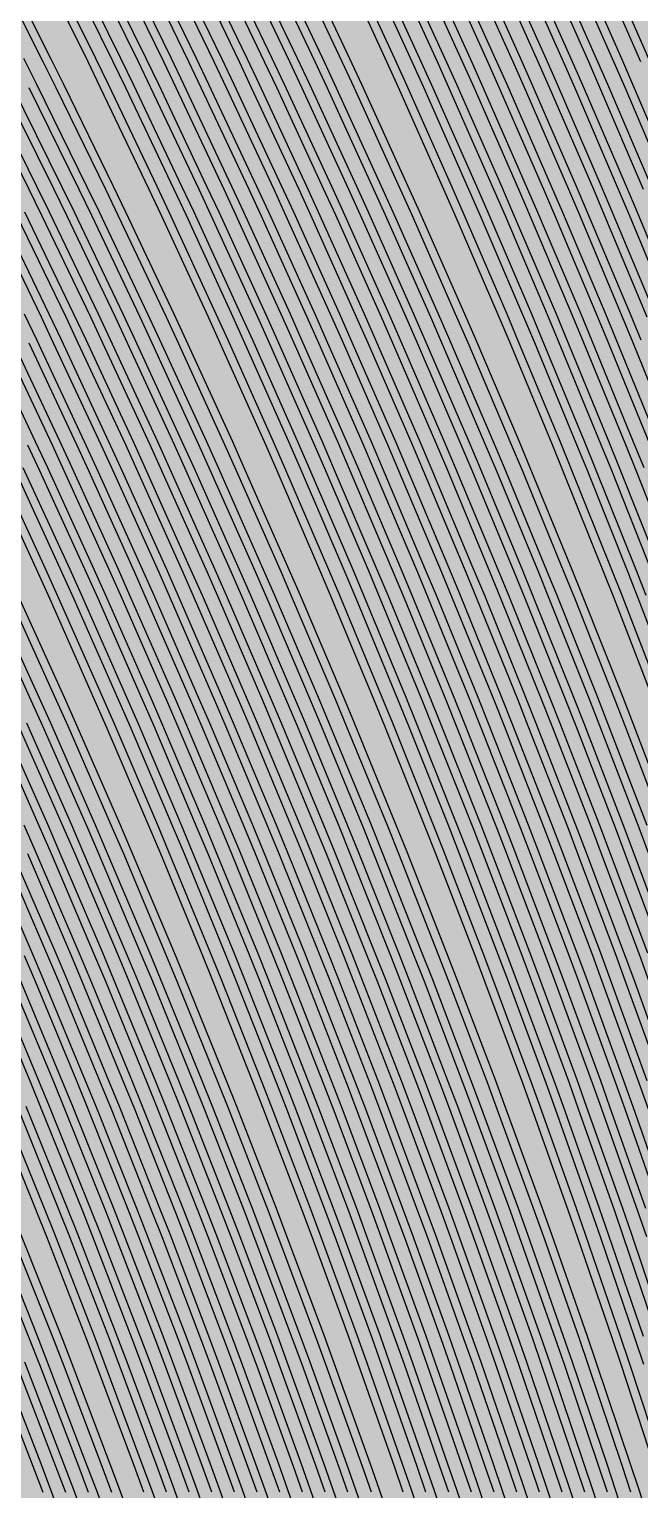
# Model space of a CAD drawing. Header units: metres. Extents: x -7220 to 10980, y -29667 to 1833.
# Drawn here: x 603.2 to 752.5, y -16898 to -16540.7 of the extents above; entities that cross this region are included whole.
import ezdxf

# ---------------------------------------------------------------- set-up
doc = ezdxf.new("R2010")
doc.units = ezdxf.units.M
doc.layers.add('Metal1', color=4, linetype='CONTINUOUS')
doc.layers.add('Polyimide', color=7, linetype='CONTINUOUS')

msp = doc.modelspace()

# ---------------------------------------------------------------- hatches: boundary and pattern name
at = {"layer": 'Polyimide'}
msp.add_hatch(color=7, dxfattribs=at).paths.add_polyline_path([(4099.45, -13861.55), (4142.64, -14152.77), (4214.18, -14438.35), (4313.36, -14715.55), (4439.24, -14981.69), (4590.59, -15234.21), (4765.97, -15470.68), (4963.68, -15688.82), (5181.82, -15886.53), (5418.29, -16061.91), (5670.81, -16213.26), (5936.95, -16339.14), (6214.15, -16438.32), (6499.73, -16509.85), (6790.95, -16553.05), (7085, -16567.5), (9980.38, -16567.5), (10058.79, -16571.35), (10136.45, -16582.87), (10212.6, -16601.95), (10286.52, -16628.4), (10357.49, -16661.96), (10424.83, -16702.32), (10487.89, -16749.09), (10546.06, -16801.81), (10598.78, -16859.98), (10645.55, -16923.04), (10685.91, -16990.38), (10719.48, -17061.35), (10745.93, -17135.27), (10765, -17211.43), (10776.52, -17289.08), (10780.38, -17367.5), (10780.38, -21957.3), (10741.61, -22012.91), (10705.97, -22070.59), (10673.58, -22130.14), (10644.53, -22191.39), (10618.92, -22254.16), (10596.82, -22318.25), (10578.3, -22383.46), (10563.41, -22449.6), (10552.21, -22516.46), (10544.72, -22583.84), (10540.97, -22651.53), (10540.97, -22719.32), (10544.72, -22787.01), (10552.21, -22854.38), (10563.41, -22921.24), (10578.3, -22987.38), (10596.82, -23052.6), (10618.92, -23116.68), (10644.53, -23179.45), (10673.58, -23240.71), (10705.97, -23300.26), (10741.61, -23357.93), (10780.38, -23413.54), (10780.38, -28667.5), (10776.52, -28745.91), (10765, -28823.57), (10745.93, -28899.73), (10719.48, -28973.65), (10685.91, -29044.62), (10645.55, -29111.96), (10598.78, -29175.01), (10546.06, -29233.19), (10487.89, -29285.91), (10424.83, -29332.68), (10357.49, -29373.04), (10286.52, -29406.6), (10212.6, -29433.05), (10136.45, -29452.13), (10058.79, -29463.65), (9980.38, -29467.5), (-6219.63, -29467.5), (-6298.04, -29463.65), (-6375.7, -29452.13), (-6451.85, -29433.05), (-6525.77, -29406.6), (-6596.74, -29373.04), (-6664.08, -29332.68), (-6727.14, -29285.91), (-6785.31, -29233.19), (-6838.03, -29175.01), (-6884.8, -29111.96), (-6925.16, -29044.62), (-6958.73, -28973.65), (-6985.18, -28899.73), (-7004.25, -28823.57), (-7015.77, -28745.91), (-7019.63, -28667.5), (-7019.63, -23426.32), (-6979.36, -23370.07), (-6942.33, -23311.63), (-6908.66, -23251.2), (-6878.45, -23188.96), (-6851.81, -23125.12), (-6828.81, -23059.88), (-6809.53, -22993.44), (-6794.04, -22926.02), (-6782.37, -22857.83), (-6774.57, -22789.09), (-6770.67, -22720.02), (-6770.67, -22650.84), (-6774.57, -22581.77), (-6782.37, -22513.03), (-6794.04, -22444.84), (-6809.53, -22377.42), (-6828.81, -22310.98), (-6851.81, -22245.74), (-6878.45, -22181.89), (-6908.66, -22119.66), (-6942.33, -22059.22), (-6979.36, -22000.79), (-7019.63, -21944.54), (-7019.63, -17367.5), (-7015.77, -17289.08), (-7004.25, -17211.43), (-6985.18, -17135.27), (-6958.73, -17061.35), (-6925.16, -16990.38), (-6884.8, -16923.04), (-6838.03, -16859.98), (-6785.31, -16801.81), (-6727.14, -16749.09), (-6664.08, -16702.32), (-6596.74, -16661.96), (-6525.77, -16628.4), (-6451.85, -16601.95), (-6375.7, -16582.87), (-6298.04, -16571.35), (-6219.63, -16567.5), (-3314, -16567.5), (-3019.95, -16553.05), (-2728.73, -16509.85), (-2443.15, -16438.32), (-2165.95, -16339.14), (-1899.81, -16213.26), (-1647.29, -16061.91), (-1410.82, -15886.53), (-1192.68, -15688.82), (-994.97, -15470.68), (-819.59, -15234.21), (-668.24, -14981.69), (-542.36, -14715.55), (-443.18, -14438.35), (-371.64, -14152.77), (-328.45, -13861.55), (-314, -13567.5), (-314, -13373.48), (-317.45, -13328.11), (-327.72, -13283.78), (-344.58, -13241.52), (-367.63, -13202.3), (-396.35, -13167.01), (-430.08, -13136.47), (-468.03, -13111.38), (-509.35, -13092.32), (-509.35, -13092.32), (-578.18, -13061.27), (-642.2, -13021.24), (-700.26, -12972.96), (-751.3, -12917.31), (-794.39, -12855.3), (-828.74, -12788.06), (-853.73, -12716.8), (-868.91, -12642.84), (-874, -12567.5), (-868.91, -12492.16), (-853.73, -12418.19), (-828.74, -12346.94), (-794.39, -12279.7), (-751.3, -12217.69), (-700.26, -12162.04), (-642.2, -12113.76), (-578.18, -12073.73), (-509.35, -12042.68), (-509.35, -12042.68), (-468.03, -12023.62), (-430.08, -11998.53), (-396.35, -11967.99), (-367.63, -11932.7), (-344.58, -11893.47), (-327.72, -11851.21), (-317.45, -11806.89), (-314, -11761.52), (-314, -11074.31), (-317.45, -11028.94), (-327.72, -10984.62), (-344.58, -10942.36), (-367.63, -10903.13), (-396.35, -10867.84), (-430.08, -10837.3), (-468.03, -10812.21), (-509.35, -10793.16), (-509.35, -10793.16), (-578.18, -10762.1), (-642.2, -10722.07), (-700.26, -10673.8), (-751.3, -10618.15), (-794.39, -10556.13), (-828.74, -10488.89), (-853.73, -10417.64), (-868.91, -10343.67), (-874, -10268.33), (-868.91, -10192.99), (-853.73, -10119.03), (-828.74, -10047.77), (-794.39, -9980.53), (-751.3, -9918.52), (-700.26, -9862.87), (-642.2, -9814.59), (-578.18, -9774.56), (-509.35, -9743.51), (-509.35, -9743.51), (-468.03, -9724.45), (-430.08, -9699.36), (-396.35, -9668.82), (-367.63, -9633.53), (-344.58, -9594.31), (-327.72, -9552.05), (-317.45, -9507.72), (-314, -9462.35), (-314, -8775.14), (-317.45, -8729.78), (-327.72, -8685.45), (-344.58, -8643.19), (-367.63, -8603.96), (-396.35, -8568.68), (-430.08, -8538.14), (-468.03, -8513.05), (-509.35, -8493.99), (-509.35, -8493.99), (-578.18, -8462.94), (-642.2, -8422.91), (-700.26, -8374.63), (-751.3, -8318.98), (-794.39, -8256.97), (-828.74, -8189.73), (-853.73, -8118.47), (-868.91, -8044.5), (-874, -7969.17), (-868.91, -7893.83), (-853.73, -7819.86), (-828.74, -7748.61), (-794.39, -7681.36), (-751.3, -7619.35), (-700.26, -7563.7), (-642.2, -7515.42), (-578.18, -7475.4), (-509.35, -7444.34), (-509.35, -7444.34), (-468.03, -7425.28), (-430.08, -7400.2), (-396.35, -7369.66), (-367.63, -7334.37), (-344.58, -7295.14), (-327.72, -7252.88), (-317.45, -7208.56), (-314, -7163.19), (-314, -6475.98), (-317.45, -6430.61), (-327.72, -6386.29), (-344.58, -6344.02), (-367.63, -6304.8), (-396.35, -6269.51), (-430.08, -6238.97), (-468.03, -6213.88), (-509.35, -6194.82), (-509.35, -6194.82), (-578.18, -6163.77), (-642.2, -6123.74), (-700.26, -6075.46), (-751.3, -6019.81), (-794.39, -5957.8), (-828.74, -5890.56), (-853.73, -5819.31), (-868.91, -5745.34), (-874, -5670), (-868.91, -5594.66), (-853.73, -5520.69), (-828.74, -5449.44), (-794.39, -5382.2), (-751.3, -5320.19), (-700.26, -5264.54), (-642.2, -5216.26), (-578.18, -5176.23), (-509.35, -5145.18), (-509.35, -5145.18), (-468.03, -5126.12), (-430.08, -5101.03), (-396.35, -5070.49), (-367.63, -5035.2), (-344.58, -4995.98), (-327.72, -4953.71), (-317.45, -4909.39), (-314, -4864.02), (-314, 380), (-314, 1532.5), (-269, 1532.5), (-268.78, 1525.63), (-268.1, 1518.79), (-266.98, 1512.02), (-265.42, 1505.32), (-263.43, 1498.75), (-261.01, 1492.32), (-258.17, 1486.06), (-254.93, 1480), (-251.3, 1474.17), (-247.3, 1468.58), (-242.94, 1463.27), (-238.25, 1458.25), (-233.23, 1453.56), (-227.92, 1449.2), (-222.33, 1445.2), (-216.5, 1441.57), (-210.44, 1438.33), (-204.18, 1435.49), (-197.75, 1433.07), (-191.18, 1431.08), (-184.48, 1429.52), (-177.71, 1428.4), (-170.87, 1427.72), (-164, 1427.5), (-157.13, 1427.72), (-150.29, 1428.4), (-143.52, 1429.52), (-136.82, 1431.08), (-130.25, 1433.07), (-123.82, 1435.49), (-117.56, 1438.33), (-111.5, 1441.57), (-105.67, 1445.2), (-100.08, 1449.2), (-94.77, 1453.56), (-89.75, 1458.25), (-85.06, 1463.27), (-80.7, 1468.58), (-76.7, 1474.17), (-73.07, 1480), (-69.83, 1486.06), (-66.99, 1492.32), (-64.57, 1498.75), (-62.58, 1505.32), (-61.02, 1512.02), (-59.9, 1518.79), (-59.22, 1525.63), (-59, 1532.5), (1786, 1532.5), (3835, 1532.5), (3835.21, 1539.04), (3835.86, 1545.55), (3836.92, 1552.01), (3838.41, 1558.38), (3840.31, 1564.64), (3842.61, 1570.77), (3845.31, 1576.73), (3848.4, 1582.5), (3851.85, 1588.06), (3855.66, 1593.38), (3859.82, 1598.43), (3864.29, 1603.21), (3869.07, 1607.68), (3874.12, 1611.84), (3879.44, 1615.65), (3885, 1619.1), (3890.77, 1622.19), (3896.73, 1624.89), (3902.86, 1627.19), (3909.12, 1629.09), (3915.49, 1630.58), (3921.95, 1631.64), (3928.46, 1632.29), (3935, 1632.5), (3941.54, 1632.29), (3948.05, 1631.64), (3954.51, 1630.58), (3960.88, 1629.09), (3967.14, 1627.19), (3973.27, 1624.89), (3979.23, 1622.19), (3985, 1619.1), (3990.56, 1615.65), (3995.88, 1611.84), (4000.93, 1607.68), (4005.71, 1603.21), (4010.18, 1598.43), (4014.34, 1593.38), (4018.15, 1588.06), (4021.6, 1582.5), (4024.69, 1576.73), (4027.39, 1570.77), (4029.69, 1564.64), (4031.59, 1558.38), (4033.08, 1552.01), (4034.14, 1545.55), (4034.79, 1539.04), (4035, 1532.5), (4085, 1532.5), (4085, 380), (4085, 330), (4085, -4864.02), (4088.45, -4909.39), (4098.72, -4953.71), (4115.58, -4995.98), (4138.63, -5035.2), (4167.35, -5070.49), (4201.08, -5101.03), (4239.03, -5126.12), (4280.35, -5145.18), (4280.35, -5145.18), (4349.18, -5176.23), (4413.2, -5216.26), (4471.26, -5264.54), (4522.3, -5320.19), (4565.39, -5382.2), (4599.74, -5449.44), (4624.73, -5520.69), (4639.91, -5594.66), (4645, -5670), (4639.91, -5745.34), (4624.73, -5819.31), (4599.74, -5890.56), (4565.39, -5957.8), (4522.3, -6019.81), (4471.26, -6075.46), (4413.2, -6123.74), (4349.18, -6163.77), (4280.35, -6194.82), (4239.03, -6213.88), (4201.08, -6238.97), (4167.35, -6269.51), (4138.63, -6304.8), (4115.58, -6344.02), (4098.72, -6386.29), (4088.45, -6430.61), (4085, -6475.98), (4085, -13567.5), (4099.45, -13861.55)])

# ---------------------------------------------------------------- linework, layer by layer
at = {"layer": 'Metal1'}
for points in [[(750.36, -16898.53), (748.29, -16892.23), (739.92, -16867.3), (737.76, -16861.01), (729.03, -16836.08), (726.78, -16829.78), (717.68, -16804.85), (715.34, -16798.55), (705.87, -16773.62), (703.43, -16767.32), (693.6, -16742.4), (691.06, -16736.09), (680.85, -16711.17), (678.22, -16704.86), (667.63, -16679.94), (664.9, -16673.63), (653.92, -16648.72), (651.09, -16642.4), (639.72, -16617.49), (636.78, -16611.18), (625.02, -16586.27), (621.98, -16579.95), (609.81, -16555.04), (606.67, -16548.72), (594.09, -16523.81)], [(595.87, -16522.91), (608.46, -16547.82), (611.6, -16554.16), (623.78, -16579.07), (626.82, -16585.41), (638.59, -16610.33), (641.53, -16616.66), (652.91, -16641.58), (655.75, -16647.91), (666.73, -16672.83), (669.47, -16679.16), (680.06, -16704.09), (682.7, -16710.41), (692.92, -16735.34), (695.46, -16741.66), (705.3, -16766.59), (707.74, -16772.91), (717.21, -16797.84), (719.56, -16804.16), (728.66, -16829.1), (730.91, -16835.41), (739.65, -16860.35), (741.81, -16866.66), (750.19, -16891.6), (752.27, -16897.91), (760.29, -16922.86)], [(756.14, -16892.23), (747.95, -16867.29), (745.83, -16861), (737.29, -16836.07), (735.09, -16829.77), (726.2, -16804.84), (723.91, -16798.54), (714.65, -16773.61), (712.27, -16767.31), (702.65, -16742.39), (700.17, -16736.08), (690.18, -16711.16), (687.61, -16704.85), (677.25, -16679.93), (674.58, -16673.63), (663.84, -16648.71), (661.08, -16642.4), (649.96, -16617.48), (647.09, -16611.17), (635.58, -16586.26), (632.61, -16579.94), (620.71, -16555.03), (617.64, -16548.71), (605.34, -16523.8)], [(607.13, -16522.91), (619.44, -16547.83), (622.51, -16554.16), (634.42, -16579.08), (637.39, -16585.41), (648.91, -16610.33), (651.78, -16616.66), (662.91, -16641.59), (665.68, -16647.91), (676.42, -16672.84), (679.1, -16679.16), (689.46, -16704.09), (692.04, -16710.41), (702.03, -16735.35), (704.51, -16741.66), (714.13, -16766.6), (716.52, -16772.91), (725.78, -16797.85), (728.08, -16804.16), (736.98, -16829.1), (739.18, -16835.41), (747.73, -16860.36), (749.84, -16866.66), (758.04, -16891.61)], [(753.54, -16867.29), (751.43, -16861), (742.93, -16836.07), (740.74, -16829.77), (731.88, -16804.84), (729.6, -16798.54), (720.39, -16773.61), (718.01, -16767.31), (708.44, -16742.39), (705.97, -16736.08), (696.03, -16711.16), (693.47, -16704.85), (683.15, -16679.93), (680.5, -16673.62), (669.81, -16648.71), (667.05, -16642.4), (655.98, -16617.48), (653.12, -16611.17), (641.67, -16586.25), (638.71, -16579.94), (626.86, -16555.03), (623.8, -16548.71), (611.56, -16523.8)], [(613.35, -16522.91), (625.6, -16547.83), (628.66, -16554.16), (640.52, -16579.08), (643.48, -16585.41), (654.94, -16610.34), (657.8, -16616.66), (668.88, -16641.59), (671.64, -16647.91), (682.34, -16672.84), (685, -16679.16), (695.32, -16704.09), (697.88, -16710.41), (707.83, -16735.35), (710.3, -16741.66), (719.88, -16766.6), (722.26, -16772.91), (731.48, -16797.85), (733.77, -16804.16), (742.63, -16829.11), (744.82, -16835.41), (753.33, -16860.36)], [(757.03, -16861), (748.57, -16836.06), (746.39, -16829.77), (737.57, -16804.84), (735.3, -16798.54), (726.13, -16773.61), (723.76, -16767.31), (714.23, -16742.38), (711.77, -16736.08), (701.87, -16711.16), (699.32, -16704.85), (689.06, -16679.93), (686.41, -16673.62), (675.77, -16648.7), (673.02, -16642.39), (662, -16617.48), (659.16, -16611.16), (647.75, -16586.25), (644.81, -16579.94), (633.01, -16555.02), (629.97, -16548.71), (617.78, -16523.8)], [(619.57, -16522.91), (631.77, -16547.83), (634.82, -16554.16), (646.62, -16579.09), (649.57, -16585.41), (660.98, -16610.34), (663.83, -16616.66), (674.86, -16641.59), (677.6, -16647.91), (688.25, -16672.84), (690.9, -16679.16), (701.18, -16704.1), (703.73, -16710.41), (713.63, -16735.35), (716.09, -16741.66), (725.63, -16766.6), (728, -16772.91), (737.18, -16797.85), (739.45, -16804.16), (748.28, -16829.11), (750.46, -16835.41), (758.93, -16860.36)], [(754.21, -16836.06), (752.03, -16829.77), (743.26, -16804.84), (741, -16798.54), (731.86, -16773.61), (729.51, -16767.31), (720.02, -16742.38), (717.57, -16736.08), (707.72, -16711.16), (705.18, -16704.85), (694.96, -16679.93), (692.32, -16673.62), (681.73, -16648.7), (679, -16642.39), (668.02, -16617.48), (665.2, -16611.16), (653.84, -16586.25), (650.91, -16579.93), (639.16, -16555.02), (636.14, -16548.7), (623.99, -16523.8)], [(625.79, -16522.91), (637.94, -16547.83), (640.97, -16554.16), (652.72, -16579.09), (655.66, -16585.41), (667.02, -16610.34), (669.85, -16616.66), (680.83, -16641.59), (683.57, -16647.91), (694.17, -16672.84), (696.81, -16679.16), (707.03, -16704.1), (709.58, -16710.41), (719.44, -16735.35), (721.89, -16741.66), (731.38, -16766.6), (733.74, -16772.91), (742.88, -16797.86), (745.14, -16804.17), (753.92, -16829.11)], [(757.68, -16829.77), (748.94, -16804.83), (746.69, -16798.54), (737.6, -16773.61), (735.26, -16767.31), (725.81, -16742.38), (723.37, -16736.08), (713.56, -16711.15), (711.04, -16704.85), (700.86, -16679.93), (698.24, -16673.62), (687.69, -16648.7), (684.97, -16642.39), (674.05, -16617.47), (671.23, -16611.16), (659.92, -16586.25), (657.01, -16579.93), (645.32, -16555.02), (642.3, -16548.7), (630.21, -16523.79)], [(632.01, -16522.92), (644.1, -16547.84), (647.12, -16554.16), (658.82, -16579.09), (661.74, -16585.41), (673.05, -16610.34), (675.88, -16616.66), (686.81, -16641.59), (689.53, -16647.91), (700.08, -16672.85), (702.71, -16679.16), (712.89, -16704.1), (715.42, -16710.42), (725.24, -16735.35), (727.68, -16741.67), (737.13, -16766.6), (739.48, -16772.92), (748.57, -16797.86), (750.83, -16804.17), (759.57, -16829.11)], [(754.63, -16804.83), (752.39, -16798.53), (743.34, -16773.6), (741.01, -16767.31), (731.6, -16742.38), (729.18, -16736.08), (719.41, -16711.15), (716.89, -16704.85), (706.76, -16679.92), (704.15, -16673.62), (693.65, -16648.7), (690.95, -16642.39), (680.07, -16617.47), (677.27, -16611.16), (666.01, -16586.25), (663.11, -16579.93), (651.47, -16555.02), (648.47, -16548.7), (636.43, -16523.79)], [(638.23, -16522.92), (650.27, -16547.84), (653.28, -16554.17), (664.92, -16579.09), (667.83, -16585.42), (679.09, -16610.34), (681.9, -16616.67), (692.78, -16641.59), (695.49, -16647.92), (706, -16672.85), (708.61, -16679.17), (718.75, -16704.1), (721.27, -16710.42), (731.04, -16735.35), (733.47, -16741.67), (742.88, -16766.61), (745.22, -16772.92), (754.27, -16797.86)], [(758.09, -16798.53), (749.07, -16773.6), (746.75, -16767.3), (737.39, -16742.38), (734.98, -16736.08), (725.26, -16711.15), (722.75, -16704.85), (712.66, -16679.92), (710.07, -16673.62), (699.61, -16648.7), (696.92, -16642.39), (686.09, -16617.47), (683.3, -16611.16), (672.1, -16586.24), (669.21, -16579.93), (657.62, -16555.02), (654.63, -16548.7), (642.65, -16523.79)], [(644.45, -16522.92), (656.44, -16547.84), (659.43, -16554.17), (671.02, -16579.09), (673.92, -16585.42), (685.13, -16610.34), (687.92, -16616.67), (698.76, -16641.6), (701.45, -16647.92), (711.91, -16672.85), (714.52, -16679.17), (724.61, -16704.1), (727.12, -16710.42), (736.84, -16735.35), (739.26, -16741.67), (748.63, -16766.61), (750.95, -16772.92), (759.97, -16797.86)], [(754.81, -16773.6), (752.5, -16767.3), (743.18, -16742.37), (740.78, -16736.07), (731.1, -16711.15), (728.61, -16704.84), (718.57, -16679.92), (715.98, -16673.62), (705.57, -16648.69), (702.89, -16642.39), (692.11, -16617.47), (689.34, -16611.16), (678.18, -16586.24), (675.31, -16579.93), (663.77, -16555.01), (660.8, -16548.7), (648.87, -16523.79)], [(650.67, -16522.92), (662.6, -16547.84), (665.58, -16554.17), (677.13, -16579.09), (680.01, -16585.42), (691.17, -16610.35), (693.95, -16616.67), (704.73, -16641.6), (707.42, -16647.92), (717.83, -16672.85), (720.42, -16679.17), (730.46, -16704.1), (732.96, -16710.42), (742.65, -16735.36), (745.05, -16741.67), (754.38, -16766.61)], [(758.25, -16767.3), (748.97, -16742.37), (746.58, -16736.07), (736.95, -16711.15), (734.46, -16704.84), (724.47, -16679.92), (721.89, -16673.61), (711.54, -16648.69), (708.87, -16642.38), (698.14, -16617.47), (695.37, -16611.16), (684.27, -16586.24), (681.41, -16579.93), (669.92, -16555.01), (666.96, -16548.7), (655.09, -16523.79)], [(656.89, -16522.92), (668.77, -16547.84), (671.74, -16554.17), (683.23, -16579.09), (686.09, -16585.42), (697.2, -16610.35), (699.97, -16616.67), (710.71, -16641.6), (713.38, -16647.92), (723.74, -16672.85), (726.32, -16679.17), (736.32, -16704.1), (738.81, -16710.42), (748.45, -16735.36), (750.84, -16741.67), (760.13, -16766.61)], [(754.76, -16742.37), (752.38, -16736.07), (742.79, -16711.14), (740.32, -16704.84), (730.37, -16679.92), (727.81, -16673.61), (717.5, -16648.69), (714.84, -16642.38), (704.16, -16617.46), (701.41, -16611.15), (690.35, -16586.24), (687.51, -16579.92), (676.07, -16555.01), (673.13, -16548.69), (661.31, -16523.78)], [(663.12, -16522.92), (674.94, -16547.84), (677.89, -16554.17), (689.33, -16579.1), (692.18, -16585.42), (703.24, -16610.35), (706, -16616.67), (716.68, -16641.6), (719.34, -16647.92), (729.66, -16672.85), (732.23, -16679.17), (742.18, -16704.11), (744.66, -16710.42), (754.25, -16735.36)], [(758.48, -16736.07), (748.95, -16711.14), (746.5, -16704.84), (736.61, -16679.91), (734.07, -16673.61), (723.82, -16648.69), (721.18, -16642.38), (710.57, -16617.46), (707.83, -16611.15), (696.85, -16586.23), (694.02, -16579.92), (682.66, -16555.01), (679.73, -16548.69), (667.99, -16523.78)], [(669.79, -16522.92), (681.54, -16547.85), (684.47, -16554.17), (695.84, -16579.1), (698.68, -16585.42), (709.66, -16610.35), (712.4, -16616.67), (723.02, -16641.6), (725.67, -16647.92), (735.92, -16672.86), (738.47, -16679.17), (748.36, -16704.11), (750.82, -16710.42), (760.35, -16735.36)], [(755.89, -16704.83), (746.24, -16679.9), (743.75, -16673.6), (733.75, -16648.68), (731.17, -16642.37), (720.81, -16617.45), (718.14, -16611.14), (707.41, -16586.22), (704.65, -16579.91), (693.56, -16555), (690.7, -16548.68), (679.24, -16523.77)], [(681.05, -16522.93), (692.52, -16547.85), (695.38, -16554.18), (706.48, -16579.11), (709.25, -16585.43), (719.98, -16610.36), (722.65, -16616.68), (733.02, -16641.61), (735.6, -16647.93), (745.61, -16672.86), (748.1, -16679.18), (757.76, -16704.12)], [(761.75, -16704.83), (752.14, -16679.9), (749.67, -16673.6), (739.71, -16648.68), (737.14, -16642.37), (726.83, -16617.45), (724.17, -16611.14), (713.5, -16586.22), (710.75, -16579.91), (699.71, -16554.99), (696.87, -16548.68), (685.46, -16523.77)], [(687.27, -16522.93), (698.69, -16547.86), (701.54, -16554.18), (712.58, -16579.11), (715.34, -16585.43), (726.02, -16610.36), (728.67, -16616.68), (738.99, -16641.61), (741.56, -16647.93), (751.52, -16672.86), (754, -16679.18)], [(755.58, -16673.6), (745.67, -16648.67), (743.12, -16642.37), (732.85, -16617.45), (730.21, -16611.14), (719.59, -16586.22), (716.85, -16579.91), (705.86, -16554.99), (703.03, -16548.68), (691.68, -16523.76)], [(693.49, -16522.93), (704.86, -16547.86), (707.69, -16554.18), (718.68, -16579.11), (721.42, -16585.43), (732.05, -16610.36), (734.7, -16616.68), (744.97, -16641.61), (747.52, -16647.93), (757.44, -16672.87)], [(761.49, -16673.6), (751.63, -16648.67), (749.09, -16642.37), (738.87, -16617.44), (736.25, -16611.14), (725.67, -16586.22), (722.95, -16579.91), (712.01, -16554.99), (709.2, -16548.68), (697.89, -16523.76)], [(699.71, -16522.93), (711.02, -16547.86), (713.84, -16554.18), (724.78, -16579.11), (727.51, -16585.43), (738.09, -16610.36), (740.72, -16616.68), (750.94, -16641.62), (753.49, -16647.93)], [(755.06, -16642.37), (744.9, -16617.44), (742.28, -16611.14), (731.76, -16586.21), (729.05, -16579.91), (718.17, -16554.99), (715.36, -16548.68), (704.11, -16523.76)], [(705.93, -16522.93), (717.19, -16547.86), (720, -16554.18), (730.88, -16579.11), (733.6, -16585.43), (744.13, -16610.36), (746.75, -16616.68), (756.92, -16641.62)], [(761.04, -16642.37), (750.92, -16617.44), (748.32, -16611.14), (737.84, -16586.21), (735.15, -16579.91), (724.32, -16554.99), (721.53, -16548.68), (710.33, -16523.76)], [(712.16, -16522.93), (723.36, -16547.86), (726.15, -16554.18), (736.98, -16579.11), (739.68, -16585.43), (750.16, -16610.37), (752.77, -16616.68)], [(754.35, -16611.13), (743.93, -16586.21), (741.25, -16579.9), (730.47, -16554.98), (727.69, -16548.67), (716.55, -16523.76)], [(718.38, -16522.93), (729.52, -16547.86), (732.3, -16554.18), (743.09, -16579.12), (745.77, -16585.43), (756.2, -16610.37)], [(760.39, -16611.13), (750.02, -16586.21), (747.35, -16579.9), (736.62, -16554.98), (733.86, -16548.67), (722.77, -16523.75)], [(724.6, -16522.93), (735.69, -16547.87), (738.45, -16554.18), (749.19, -16579.12), (751.86, -16585.43), (762.24, -16610.37)], [(753.45, -16579.9), (742.77, -16554.98), (740.03, -16548.67), (728.99, -16523.75)], [(730.82, -16522.94), (741.86, -16547.87), (744.61, -16554.19), (755.29, -16579.12)], [(759.55, -16579.9), (748.92, -16554.98), (746.19, -16548.67), (735.21, -16523.75)], [(737.04, -16522.94), (748.02, -16547.87), (750.76, -16554.19), (761.39, -16579.12)], [(752.79, -16548.67), (741.89, -16523.75)], [(743.72, -16522.94), (754.63, -16547.87)], [(601.85, -16547.82), (605.02, -16554.15), (617.27, -16579.07), (620.33, -16585.4), (632.17, -16610.32), (635.13, -16616.65), (646.57, -16641.58), (649.42, -16647.9), (660.47, -16672.83), (663.22, -16679.15), (673.88, -16704.08), (676.54, -16710.41), (686.81, -16735.34), (689.37, -16741.66), (699.27, -16766.59), (701.73, -16772.91), (711.25, -16797.84), (713.61, -16804.16), (722.77, -16829.1), (725.04, -16835.41), (733.82, -16860.35), (736, -16866.66), (744.43, -16891.6), (746.51, -16897.91), (754.59, -16922.86)], [(592.71, -16554.15), (605.06, -16579.07), (608.15, -16585.4), (620.09, -16610.32), (623.08, -16616.65), (634.62, -16641.57), (637.5, -16647.9), (648.64, -16672.83), (651.42, -16679.15), (662.17, -16704.08), (664.84, -16710.4), (675.21, -16735.33), (677.79, -16741.65), (687.77, -16766.59), (690.25, -16772.9), (699.85, -16797.84), (702.24, -16804.15), (711.47, -16829.09), (713.76, -16835.41), (722.62, -16860.35), (724.82, -16866.66), (733.32, -16891.6), (735.42, -16897.91), (743.56, -16922.85)], [(598.86, -16554.15), (611.16, -16579.07), (614.24, -16585.4), (626.13, -16610.32), (629.1, -16616.65), (640.59, -16641.58), (643.46, -16647.9), (654.55, -16672.83), (657.32, -16679.15), (668.03, -16704.08), (670.69, -16710.4), (681.01, -16735.34), (683.58, -16741.65), (693.52, -16766.59), (695.99, -16772.91), (705.55, -16797.84), (707.92, -16804.16), (717.12, -16829.09), (719.4, -16835.41), (728.22, -16860.35), (730.41, -16866.66), (738.87, -16891.6), (740.97, -16897.91), (749.07, -16922.85)], [(733.52, -16898.53), (731.42, -16892.24), (722.93, -16867.31), (720.74, -16861.01), (711.88, -16836.08), (709.59, -16829.78), (700.36, -16804.86), (697.98, -16798.55), (688.38, -16773.63), (685.91, -16767.32), (675.93, -16742.4), (673.36, -16736.1), (663, -16711.18), (660.33, -16704.87), (649.58, -16679.95), (646.81, -16673.64), (635.67, -16648.73), (632.8, -16642.41), (621.27, -16617.5), (618.29, -16611.18), (606.35, -16586.27), (603.27, -16579.95), (590.92, -16555.05)], [(739.07, -16898.53), (736.98, -16892.24), (728.52, -16867.31), (726.34, -16861.01), (717.51, -16836.08), (715.24, -16829.78), (706.05, -16804.85), (703.68, -16798.55), (694.12, -16773.63), (691.66, -16767.32), (681.72, -16742.4), (679.16, -16736.09), (668.85, -16711.18), (666.18, -16704.87), (655.49, -16679.95), (652.72, -16673.64), (641.63, -16648.72), (638.77, -16642.41), (627.29, -16617.5), (624.32, -16611.18), (612.44, -16586.27), (609.37, -16579.95), (597.07, -16555.04)], [(744.61, -16898.53), (742.53, -16892.24), (734.11, -16867.3), (731.94, -16861.01), (723.15, -16836.08), (720.89, -16829.78), (711.74, -16804.85), (709.38, -16798.55), (699.86, -16773.63), (697.4, -16767.32), (687.51, -16742.4), (684.96, -16736.09), (674.69, -16711.17), (672.04, -16704.86), (661.39, -16679.95), (658.64, -16673.64), (647.6, -16648.72), (644.75, -16642.41), (633.31, -16617.5), (630.36, -16611.18), (618.52, -16586.27), (615.47, -16579.95), (603.23, -16555.04)], [(722.43, -16898.54), (720.31, -16892.24), (711.75, -16867.31), (709.54, -16861.01), (700.6, -16836.08), (698.3, -16829.78), (688.99, -16804.86), (686.59, -16798.56), (676.91, -16773.63), (674.41, -16767.33), (664.35, -16742.41), (661.76, -16736.1), (651.31, -16711.18), (648.61, -16704.87), (637.78, -16679.96), (634.98, -16673.64), (623.75, -16648.73), (620.85, -16642.41), (609.22, -16617.5), (606.22, -16611.18), (594.18, -16586.28)], [(595.98, -16585.4), (608.02, -16610.32), (611.03, -16616.65), (622.67, -16641.57), (625.57, -16647.9), (636.81, -16672.82), (639.61, -16679.15), (650.45, -16704.08), (653.15, -16710.4), (663.6, -16735.33), (666.2, -16741.65), (676.27, -16766.58), (678.77, -16772.9), (688.46, -16797.84), (690.86, -16804.15), (700.17, -16829.09), (702.48, -16835.4), (711.42, -16860.34), (713.64, -16866.65), (722.21, -16891.6), (724.33, -16897.91), (732.54, -16922.85)], [(727.98, -16898.54), (725.87, -16892.24), (717.34, -16867.31), (715.14, -16861.01), (706.24, -16836.08), (703.94, -16829.78), (694.68, -16804.86), (692.29, -16798.55), (682.65, -16773.63), (680.16, -16767.33), (670.14, -16742.41), (667.56, -16736.1), (657.16, -16711.18), (654.47, -16704.87), (643.68, -16679.95), (640.9, -16673.64), (629.71, -16648.73), (626.83, -16642.41), (615.24, -16617.5), (612.25, -16611.18), (600.26, -16586.28)], [(602.06, -16585.4), (614.06, -16610.32), (617.05, -16616.65), (628.64, -16641.57), (631.53, -16647.9), (642.72, -16672.83), (645.51, -16679.15), (656.31, -16704.08), (659, -16710.4), (669.41, -16735.33), (671.99, -16741.65), (682.02, -16766.59), (684.51, -16772.9), (694.15, -16797.84), (696.55, -16804.15), (705.82, -16829.09), (708.12, -16835.4), (717.02, -16860.35), (719.23, -16866.66), (727.76, -16891.6), (729.88, -16897.91), (738.05, -16922.85)], [(601.98, -16610.32), (605.01, -16616.65), (616.69, -16641.57), (619.61, -16647.9), (630.89, -16672.82), (633.71, -16679.15), (644.59, -16704.08), (647.31, -16710.4), (657.8, -16735.33), (660.41, -16741.65), (670.52, -16766.58), (673.03, -16772.9), (682.76, -16797.84), (685.18, -16804.15), (694.52, -16829.09), (696.84, -16835.4), (705.82, -16860.34), (708.04, -16866.65), (716.65, -16891.6), (718.78, -16897.9), (727.03, -16922.85)], [(592.96, -16616.65), (604.74, -16641.57), (607.68, -16647.9), (619.06, -16672.82), (621.9, -16679.15), (632.88, -16704.07), (635.61, -16710.4), (646.2, -16735.33), (648.83, -16741.65), (659.02, -16766.58), (661.56, -16772.9), (671.36, -16797.83), (673.8, -16804.15), (683.23, -16829.09), (685.57, -16835.4), (694.62, -16860.34), (696.86, -16866.65), (705.54, -16891.59), (707.69, -16897.9), (716, -16922.85)], [(711.34, -16898.54), (709.21, -16892.24), (700.57, -16867.31), (698.34, -16861.02), (689.33, -16836.09), (687, -16829.79), (677.62, -16804.86), (675.2, -16798.56), (665.44, -16773.64), (662.92, -16767.33), (652.77, -16742.41), (650.15, -16736.1), (639.62, -16711.18), (636.9, -16704.87), (625.97, -16679.96), (623.15, -16673.64), (611.83, -16648.73), (608.9, -16642.42), (597.18, -16617.51)], [(598.98, -16616.65), (610.72, -16641.57), (613.65, -16647.9), (624.98, -16672.82), (627.8, -16679.15), (638.74, -16704.08), (641.46, -16710.4), (652, -16735.33), (654.62, -16741.65), (664.77, -16766.58), (667.3, -16772.9), (677.06, -16797.83), (679.49, -16804.15), (688.88, -16829.09), (691.21, -16835.4), (700.22, -16860.34), (702.45, -16866.65), (711.1, -16891.59), (713.24, -16897.9), (721.52, -16922.85)], [(716.89, -16898.54), (714.76, -16892.24), (706.16, -16867.31), (703.94, -16861.01), (694.96, -16836.09), (692.65, -16829.79), (683.3, -16804.86), (680.89, -16798.56), (671.17, -16773.63), (668.66, -16767.33), (658.56, -16742.41), (655.95, -16736.1), (645.46, -16711.18), (642.76, -16704.87), (631.88, -16679.96), (629.07, -16673.64), (617.79, -16648.73), (614.88, -16642.41), (603.2, -16617.51)], [(705.8, -16898.54), (703.65, -16892.24), (694.98, -16867.32), (692.74, -16861.02), (683.69, -16836.09), (681.35, -16829.79), (671.93, -16804.86), (669.5, -16798.56), (659.7, -16773.64), (657.17, -16767.33), (646.98, -16742.41), (644.35, -16736.1), (633.77, -16711.19), (631.04, -16704.87), (620.07, -16679.96), (617.24, -16673.65), (605.87, -16648.73), (602.93, -16642.42)], [(694.7, -16898.54), (692.54, -16892.25), (683.79, -16867.32), (681.54, -16861.02), (672.41, -16836.09), (670.06, -16829.79), (660.56, -16804.87), (658.11, -16798.56), (648.22, -16773.64), (645.67, -16767.33), (635.4, -16742.42), (632.75, -16736.11), (622.08, -16711.19), (619.33, -16704.88), (608.27, -16679.96), (605.41, -16673.65), (593.94, -16648.74)], [(595.76, -16647.9), (607.23, -16672.82), (610.09, -16679.15), (621.16, -16704.07), (623.92, -16710.4), (634.59, -16735.32), (637.25, -16741.65), (647.52, -16766.58), (650.08, -16772.9), (659.97, -16797.83), (662.43, -16804.15), (671.93, -16829.08), (674.29, -16835.4), (683.42, -16860.34), (685.68, -16866.65), (694.43, -16891.59), (696.6, -16897.9), (704.98, -16922.84)], [(700.25, -16898.54), (698.1, -16892.25), (689.38, -16867.32), (687.14, -16861.02), (678.05, -16836.09), (675.71, -16829.79), (666.25, -16804.87), (663.8, -16798.56), (653.96, -16773.64), (651.42, -16767.33), (641.19, -16742.41), (638.55, -16736.1), (627.93, -16711.19), (625.19, -16704.88), (614.17, -16679.96), (611.33, -16673.65), (599.91, -16648.74)], [(601.72, -16647.9), (613.15, -16672.82), (616, -16679.15), (627.02, -16704.07), (629.77, -16710.4), (640.39, -16735.33), (643.04, -16741.65), (653.27, -16766.58), (655.82, -16772.9), (665.67, -16797.83), (668.11, -16804.15), (677.58, -16829.09), (679.93, -16835.4), (689.02, -16860.34), (691.27, -16866.65), (699.99, -16891.59), (702.14, -16897.9), (710.49, -16922.85)], [(594.22, -16679.14), (605.59, -16704.06), (608.42, -16710.39), (619.37, -16735.32), (622.1, -16741.64), (632.66, -16766.57), (635.28, -16772.89), (645.43, -16797.82), (647.96, -16804.14), (657.72, -16829.08), (660.14, -16835.39), (669.51, -16860.33), (671.84, -16866.65), (680.82, -16891.58), (683.05, -16897.9), (691.65, -16922.84)], [(600.46, -16679.14), (611.77, -16704.06), (614.58, -16710.39), (625.48, -16735.32), (628.19, -16741.64), (638.69, -16766.57), (641.3, -16772.89), (651.39, -16797.82), (653.9, -16804.14), (663.61, -16829.08), (666.02, -16835.4), (675.34, -16860.33), (677.65, -16866.65), (686.59, -16891.59), (688.8, -16897.9), (697.36, -16922.84)], [(681.16, -16898.56), (678.94, -16892.26), (669.96, -16867.33), (667.64, -16861.03), (658.27, -16836.1), (655.85, -16829.8), (646.1, -16804.88), (643.58, -16798.57), (633.43, -16773.65), (630.81, -16767.34), (620.26, -16742.43), (617.54, -16736.11), (606.59, -16711.2), (603.76, -16704.89), (592.4, -16679.98)], [(686.91, -16898.55), (684.7, -16892.25), (675.77, -16867.33), (673.46, -16861.03), (664.15, -16836.1), (661.74, -16829.8), (652.04, -16804.88), (649.54, -16798.57), (639.45, -16773.65), (636.84, -16767.34), (626.35, -16742.43), (623.64, -16736.11), (612.75, -16711.2), (609.94, -16704.88), (598.64, -16679.97)], [(670.07, -16898.56), (667.83, -16892.26), (658.78, -16867.33), (656.44, -16861.03), (647, -16836.11), (644.56, -16829.8), (634.73, -16804.88), (632.19, -16798.57), (621.96, -16773.66), (619.32, -16767.34), (608.68, -16742.43), (605.94, -16736.12), (594.9, -16711.21)], [(596.73, -16710.39), (607.77, -16735.31), (610.52, -16741.64), (621.16, -16766.57), (623.8, -16772.89), (634.04, -16797.82), (636.58, -16804.14), (646.42, -16829.07), (648.86, -16835.39), (658.31, -16860.33), (660.65, -16866.64), (669.71, -16891.58), (671.96, -16897.9), (680.63, -16922.83)], [(675.61, -16898.56), (673.38, -16892.26), (664.37, -16867.33), (662.04, -16861.03), (652.63, -16836.11), (650.21, -16829.8), (640.41, -16804.88), (637.88, -16798.57), (627.69, -16773.66), (625.06, -16767.34), (614.47, -16742.43), (611.74, -16736.12), (600.75, -16711.2)], [(602.57, -16710.39), (613.57, -16735.31), (616.31, -16741.64), (626.91, -16766.57), (629.54, -16772.89), (639.74, -16797.82), (642.27, -16804.14), (652.07, -16829.07), (654.5, -16835.39), (663.91, -16860.33), (666.24, -16866.64), (675.27, -16891.58), (677.5, -16897.9), (686.14, -16922.84)], [(601.97, -16735.31), (604.73, -16741.64), (615.41, -16766.57), (618.07, -16772.89), (628.34, -16797.82), (630.9, -16804.14), (640.77, -16829.07), (643.23, -16835.39), (652.71, -16860.33), (655.06, -16866.64), (664.16, -16891.58), (666.41, -16897.89), (675.12, -16922.83)], [(593.15, -16741.64), (603.91, -16766.56), (606.59, -16772.89), (616.95, -16797.82), (619.52, -16804.14), (629.48, -16829.07), (631.95, -16835.39), (641.51, -16860.32), (643.88, -16866.64), (653.04, -16891.58), (655.32, -16897.89), (664.09, -16922.83)], [(658.98, -16898.56), (656.72, -16892.26), (647.59, -16867.34), (645.24, -16861.03), (635.72, -16836.11), (633.26, -16829.8), (623.35, -16804.89), (620.79, -16798.58), (610.48, -16773.66), (607.82, -16767.35), (597.1, -16742.44)], [(598.94, -16741.64), (609.66, -16766.56), (612.33, -16772.89), (622.64, -16797.82), (625.21, -16804.14), (635.12, -16829.07), (637.59, -16835.39), (647.11, -16860.32), (649.47, -16866.64), (658.6, -16891.58), (660.86, -16897.89), (669.61, -16922.83)], [(664.52, -16898.56), (662.27, -16892.26), (653.19, -16867.33), (650.84, -16861.03), (641.36, -16836.11), (638.91, -16829.8), (629.04, -16804.88), (626.49, -16798.57), (616.22, -16773.66), (613.57, -16767.35), (602.89, -16742.43)], [(653.43, -16898.56), (651.17, -16892.26), (642, -16867.34), (639.64, -16861.03), (630.08, -16836.11), (627.62, -16829.81), (617.67, -16804.89), (615.1, -16798.58), (604.75, -16773.66), (602.07, -16767.35)], [(642.34, -16898.57), (640.06, -16892.26), (630.82, -16867.34), (628.44, -16861.04), (618.81, -16836.12), (616.32, -16829.81), (606.29, -16804.89), (603.7, -16798.58), (593.27, -16773.67)], [(595.11, -16772.89), (605.55, -16797.81), (608.15, -16804.14), (618.18, -16829.07), (620.67, -16835.39), (630.31, -16860.32), (632.7, -16866.64), (641.93, -16891.58), (644.22, -16897.89), (653.07, -16922.83)], [(647.89, -16898.56), (645.61, -16892.26), (636.41, -16867.34), (634.04, -16861.03), (624.45, -16836.11), (621.97, -16829.81), (611.98, -16804.89), (609.4, -16798.58), (599.01, -16773.66)], [(600.85, -16772.89), (611.25, -16797.81), (613.83, -16804.14), (623.83, -16829.07), (626.31, -16835.39), (635.91, -16860.32), (638.29, -16866.64), (647.49, -16891.58), (649.77, -16897.89), (658.58, -16922.83)], [(596.77, -16804.14), (606.88, -16829.06), (609.4, -16835.39), (619.1, -16860.32), (621.51, -16866.64), (630.82, -16891.57), (633.13, -16897.89), (642.05, -16922.83)], [(602.46, -16804.14), (612.53, -16829.07), (615.03, -16835.39), (624.7, -16860.32), (627.11, -16866.64), (636.38, -16891.57), (638.68, -16897.89), (647.56, -16922.83)], [(631.25, -16898.57), (628.95, -16892.27), (619.64, -16867.34), (617.24, -16861.04), (607.54, -16836.12), (605.03, -16829.81), (594.92, -16804.89)], [(636.8, -16898.57), (634.5, -16892.26), (625.23, -16867.34), (622.84, -16861.04), (613.17, -16836.12), (610.67, -16829.81), (600.61, -16804.89)], [(617.71, -16898.58), (615.34, -16892.27), (605.81, -16867.36), (603.34, -16861.05), (593.39, -16836.13)], [(595.25, -16835.38), (605.2, -16860.31), (607.67, -16866.63), (617.21, -16891.57), (619.58, -16897.89), (628.72, -16922.82)], [(623.46, -16898.58), (621.11, -16892.27), (611.62, -16867.35), (609.16, -16861.04), (599.27, -16836.13)], [(601.13, -16835.38), (611.02, -16860.31), (613.48, -16866.63), (622.98, -16891.57), (625.33, -16897.89), (634.42, -16922.82)], [(606.62, -16898.58), (604.23, -16892.28), (594.62, -16867.36)], [(596.49, -16866.63), (606.1, -16891.56), (608.49, -16897.88), (617.7, -16922.82)], [(612.16, -16898.58), (609.79, -16892.27), (600.22, -16867.36)], [(602.08, -16866.63), (611.66, -16891.56), (614.04, -16897.88), (623.21, -16922.82)]]:
    msp.add_lwpolyline(points, dxfattribs=at)

doc.saveas('drawing.dxf')
